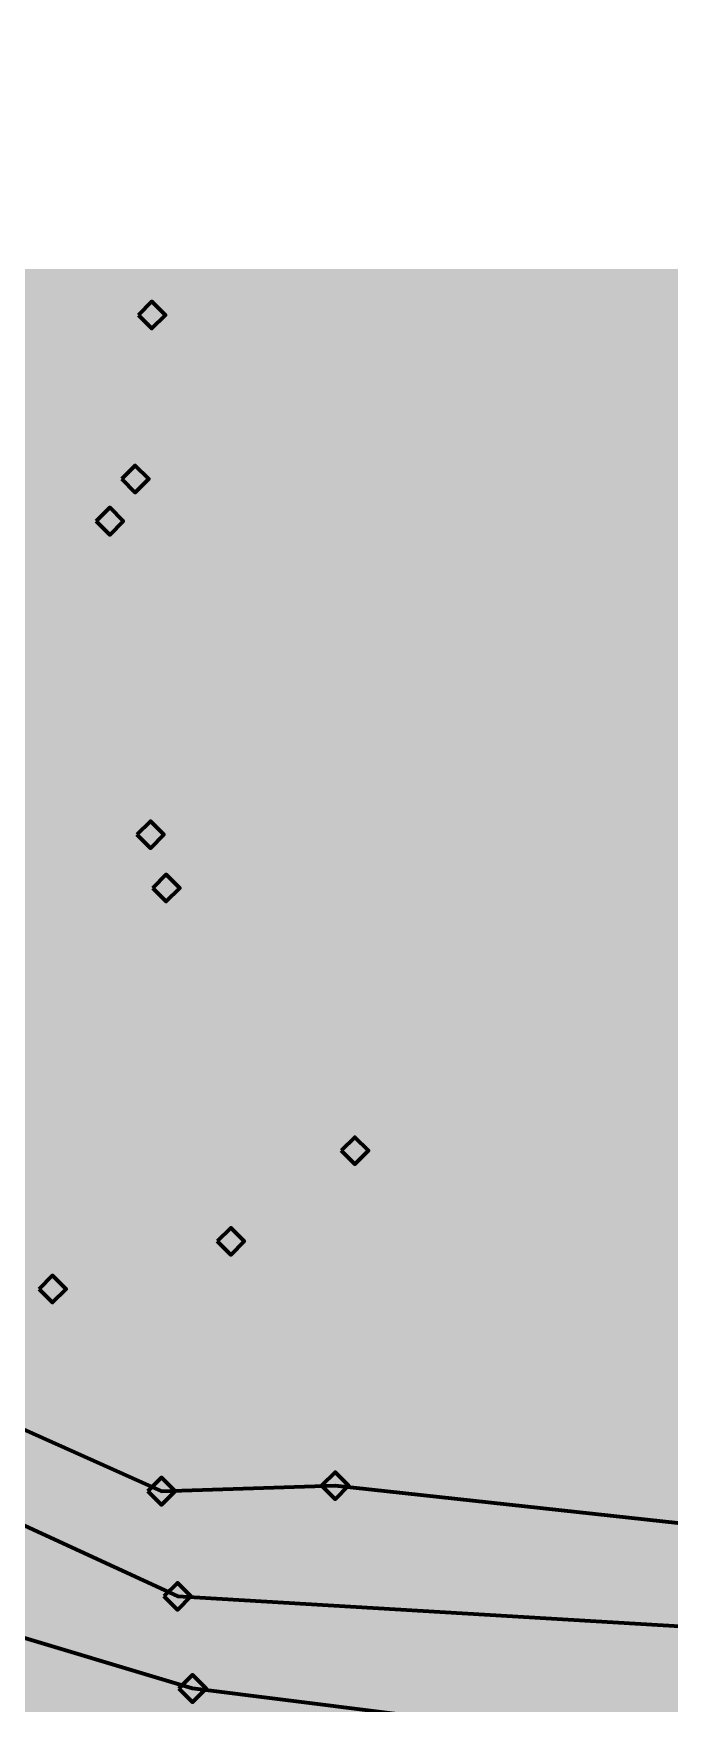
# Model space of a CAD drawing. Header units: inches. Extents: x 0 to 458, y -2 to 321.
# Drawn here: x 227.8 to 294.5, y 145.9 to 320.8 of the extents above; entities that cross this region are included whole.
import ezdxf

# ---------------------------------------------------------------- set-up
doc = ezdxf.new("R2010")
doc.units = ezdxf.units.IN
doc.header["$MEASUREMENT"] = 0
doc.layers.add('H', color=7, linetype='CONTINUOUS', lineweight=100)
doc.layers.add('P', color=250, linetype='CONTINUOUS', lineweight=100)

msp = doc.modelspace()

# ---------------------------------------------------------------- hatches: boundary and pattern name
at = {"layer": 'H', "linetype": 'Continuous'}
for color, points in [(7, [(-0.17, 296.17), (421, 296.17), (421, -1.83), (-0.17, -1.83)]), (0, [(238.83, 291.33), (240.25, 289.92), (241.67, 291.33), (240.25, 292.75)]), (0, [(242.83, 287.67), (242.75, 287.33), (242.67, 287.08), (242.58, 286.92), (242.42, 286.75), (242.25, 286.58), (242.08, 286.5), (241.83, 286.42), (241.67, 286.42), (241.42, 286.42), (241.17, 286.5), (240.83, 286.75), (240.67, 286.92), (240.5, 287.25), (240.42, 287.58), (240.42, 287.83), (240.42, 288.08), (240.42, 288.33), (240.42, 288.5), (240.5, 288.92), (240.67, 289.25), (240.83, 289.58), (241.08, 289.83), (241.33, 290), (241.67, 290.17), (242.08, 290.17), (242.33, 290.17), (242.5, 290.17), (242.5, 289.67), (242.25, 289.75), (242, 289.75), (241.75, 289.75), (241.58, 289.67), (241.25, 289.42), (241.17, 289.25), (241, 289.08), (241, 288.83), (240.92, 288.5), (241.25, 288.75), (241.67, 288.83), (242.08, 288.75), (242.25, 288.67), (242.42, 288.58), (242.58, 288.42), (242.67, 288.17), (242.75, 287.92), (242.83, 287.67), (242.33, 287.67), (242.25, 287.83), (242.25, 288), (242.08, 288.25), (241.83, 288.33), (241.58, 288.42), (241.25, 288.33), (240.92, 288.17), (240.92, 288.08), (240.92, 288), (240.92, 287.58), (241, 287.33), (241.08, 287.17), (241.17, 287), (241.42, 286.83), (241.67, 286.75), (241.92, 286.83), (242.08, 287), (242.25, 287.25), (242.33, 287.67), (242.83, 287.67), (245.5, 288.25), (245.5, 288.08), (245.5, 287.83), (245.42, 287.42), (245.33, 287.08), (245.25, 286.83), (245.08, 286.67), (244.83, 286.5), (244.67, 286.42), (244.33, 286.42), (244.08, 286.42), (243.83, 286.5), (243.58, 286.67), (243.5, 286.83), (243.33, 287.08), (243.25, 287.42), (243.17, 287.83), (243.17, 288.08), (243.17, 288.25), (243.17, 288.5), (243.17, 288.75), (243.25, 289.17), (243.33, 289.5), (243.5, 289.75), (243.67, 289.92), (243.83, 290.08), (244.08, 290.17), (244.33, 290.17), (244.67, 290.17), (244.83, 290.08), (245.08, 289.92), (245.25, 289.75), (245.33, 289.42), (245.42, 289.08), (245.5, 288.75), (245.5, 288.5), (245.5, 288.25), (242.83, 287.67), (244.92, 287.17), (244.92, 287.42), (245, 287.67), (245, 287.92), (245, 288.25), (245, 288.67), (245, 288.92), (244.92, 289.17), (244.92, 289.42), (244.67, 289.67), (244.5, 289.75), (244.33, 289.75), (244, 289.67), (243.83, 289.42), (243.75, 289.17), (243.67, 288.92), (243.67, 288.67), (243.67, 288.25), (243.67, 287.92), (243.67, 287.67), (243.75, 287.42), (243.83, 287.17), (244, 286.92), (244.17, 286.83), (244.33, 286.75), (244.67, 286.92), (244.92, 287.17), (242.83, 287.67), (246.75, 286.42), (246.17, 286.42), (246.17, 287.17), (246.75, 287.17), (246.75, 286.42), (242.83, 287.67), (249.75, 287.58), (249.75, 287.33), (249.67, 287.17), (249.58, 286.92), (249.42, 286.75), (249.25, 286.58), (249.08, 286.5), (248.83, 286.42), (248.58, 286.42), (248.33, 286.42), (248, 286.42), (247.83, 286.5), (247.58, 286.58), (247.58, 287.08), (247.67, 287.08), (247.83, 287), (248, 286.92), (248.33, 286.83), (248.58, 286.83), (248.83, 286.83), (249.08, 287), (249.25, 287.25), (249.25, 287.67), (249.25, 287.92), (249.08, 288.17), (248.83, 288.25), (248.5, 288.33), (248.08, 288.25), (247.75, 288.25), (247.75, 290.08), (249.75, 290.08), (249.75, 289.67), (248.25, 289.67), (248.25, 288.75), (248.42, 288.75), (248.58, 288.75), (248.83, 288.75), (249, 288.67), (249.42, 288.5), (249.67, 288.17), (249.75, 287.92), (249.75, 287.58), (242.83, 287.67), (252.58, 289.58), (251, 286.42), (250.5, 286.42), (252.17, 289.67), (250.33, 289.67), (250.33, 290.08), (252.58, 290.08), (252.58, 289.58)]), (0, [(224.58, 276.83), (224.5, 276.33), (224.25, 275.92), (223.83, 275.67), (223.42, 275.58), (222.92, 275.67), (222.58, 275.92), (222.25, 276.42), (222.17, 277.25), (222.25, 278.08), (222.58, 278.75), (223.08, 279.17), (223.83, 279.33), (224.08, 279.33), (224.25, 279.33), (224.25, 278.83), (224, 278.92), (223.75, 278.92), (223, 278.67), (222.67, 277.75), (223.08, 277.92), (223.42, 278), (223.83, 277.92), (224.17, 277.75), (224.42, 277.33), (224.58, 276.83), (224.08, 276.83), (224, 277.17), (223.83, 277.42), (223.58, 277.58), (223.33, 277.58), (223, 277.5), (222.67, 277.33), (222.67, 277.25), (222.67, 277.17), (222.75, 276.5), (222.92, 276.17), (223.17, 276), (223.42, 275.92), (223.83, 276.17), (224.08, 276.83), (224.58, 276.83), (227.25, 275.67), (225, 275.67), (225, 276.17), (225.42, 276.58), (225.92, 277), (226.42, 277.75), (226.58, 278.33), (226.58, 278.58), (226.42, 278.83), (226.25, 278.92), (226, 278.92), (225.75, 278.92), (225.42, 278.83), (225.25, 278.75), (225.08, 278.67), (225.08, 279.17), (225.5, 279.33), (226, 279.33), (226.83, 279.08), (227.08, 278.33), (227.08, 278), (226.92, 277.67), (226.67, 277.33), (226.42, 277), (225.92, 276.5), (225.42, 276.08), (227.25, 276.08), (227.25, 275.67), (224.58, 276.83), (228.58, 275.67), (227.92, 275.67), (227.92, 276.33), (228.58, 276.33), (228.58, 275.67), (224.58, 276.83), (231.58, 277.5), (231.33, 276), (230.42, 275.58), (229.5, 276), (229.25, 277.5), (229.5, 278.92), (230.42, 279.33), (231.33, 278.92), (231.58, 277.5), (224.58, 276.83), (231, 276.33), (231.08, 276.83), (231.08, 277.5), (231.08, 278.08), (231, 278.58), (230.75, 278.83), (230.42, 279), (230.08, 278.83), (229.92, 278.58), (229.75, 278.08), (229.75, 277.5), (229.75, 276.83), (229.92, 276.33), (230.08, 276.08), (230.42, 276), (230.75, 276.08), (231, 276.33), (224.58, 276.83), (234.42, 276.83), (234.33, 276.33), (234.08, 275.92), (233.67, 275.67), (233.25, 275.58), (232.75, 275.67), (232.42, 275.92), (232.08, 276.42), (232, 277.25), (232.08, 278.08), (232.42, 278.75), (232.92, 279.17), (233.67, 279.33), (233.92, 279.33), (234.08, 279.33), (234.08, 278.83), (233.83, 278.92), (233.58, 278.92), (232.83, 278.67), (232.5, 277.75), (232.92, 277.92), (233.25, 278), (233.67, 277.92), (234, 277.75), (234.33, 277.33), (234.42, 276.83), (224.58, 276.83), (233.92, 276.83), (233.83, 277.17), (233.67, 277.42), (233.42, 277.58), (233.17, 277.58), (232.83, 277.5), (232.5, 277.33), (232.5, 277.25), (232.5, 277.17), (232.58, 276.5), (232.75, 276.17), (233, 276), (233.25, 275.92), (233.67, 276.17), (233.92, 276.83)]), (0, [(241.08, 276.58), (241.08, 276.33), (241, 276.08), (240.92, 275.83), (240.75, 275.67), (240.58, 275.5), (240.42, 275.42), (240.17, 275.33), (239.92, 275.33), (239.67, 275.33), (239.5, 275.42), (239.17, 275.67), (238.92, 275.92), (238.83, 276.17), (238.75, 276.58), (238.75, 276.75), (238.75, 277), (238.75, 277.25), (238.75, 277.5), (238.83, 277.92), (238.92, 278.25), (239.08, 278.58), (239.33, 278.83), (239.67, 279), (240, 279.08), (240.33, 279.17), (240.58, 279.08), (240.75, 279.08), (240.75, 278.58), (240.58, 278.67), (240.33, 278.75), (240.08, 278.67), (239.92, 278.67), (239.58, 278.42), (239.42, 278.25), (239.33, 278), (239.25, 277.75), (239.25, 277.5), (239.58, 277.67), (240, 277.75), (240.33, 277.67), (240.5, 277.67), (240.67, 277.5), (240.92, 277.33), (241, 277.17), (241.08, 276.92), (241.08, 276.58), (240.58, 276.58), (240.58, 276.75), (240.5, 276.92), (240.33, 277.25), (240.17, 277.33), (239.92, 277.33), (239.58, 277.25), (239.25, 277.17), (239.25, 277), (239.25, 276.92), (239.25, 276.58), (239.33, 276.33), (239.42, 276.08), (239.5, 275.92), (239.67, 275.75), (239.92, 275.75), (240.17, 275.75), (240.42, 275.92), (240.58, 276.17), (240.58, 276.58), (241.08, 276.58), (243.58, 275.42), (241.83, 275.42), (241.83, 275.75), (242.5, 275.75), (242.5, 278.25), (241.83, 278.25), (241.83, 278.58), (242.17, 278.58), (242.42, 278.67), (242.5, 278.83), (242.58, 279.08), (243, 279.08), (243, 275.75), (243.58, 275.75), (243.58, 275.42), (241.08, 276.58), (245.08, 275.42), (244.5, 275.42), (244.5, 276.08), (245.08, 276.08), (245.08, 275.42), (241.08, 276.58), (247.67, 277.58), (247.58, 277.92), (247.58, 278.17), (247.5, 278.42), (247.42, 278.5), (247.17, 278.67), (246.92, 278.75), (246.67, 278.67), (246.42, 278.5), (246.33, 278.25), (246.25, 277.92), (246.25, 277.67), (246.33, 277.5), (246.5, 277.25), (246.75, 277.17), (247, 277.17), (247.33, 277.17), (247.67, 277.33), (247.67, 277.42), (247.67, 277.58), (241.08, 276.58), (245.75, 277.92), (245.75, 278.17), (245.83, 278.42), (245.92, 278.58), (246.08, 278.83), (246.25, 278.92), (246.5, 279.08), (246.67, 279.08), (246.92, 279.17), (247.17, 279.08), (247.42, 279.08), (247.75, 278.83), (247.92, 278.58), (248, 278.25), (248.08, 277.92), (248.17, 277.67), (248.17, 277.42), (248.08, 277), (248, 276.58), (247.92, 276.25), (247.75, 275.92), (247.5, 275.67), (247.25, 275.5), (246.92, 275.33), (246.5, 275.33), (246.25, 275.33), (246.08, 275.42), (246.08, 275.83), (246.25, 275.75), (246.58, 275.75), (246.75, 275.75), (247, 275.83), (247.33, 276.08), (247.42, 276.25), (247.5, 276.5), (247.58, 276.67), (247.67, 277), (247.42, 276.83), (247.25, 276.75), (246.83, 276.75), (246.5, 276.75), (246.17, 276.92), (246, 277.08), (245.83, 277.33), (245.75, 277.58), (245.75, 277.92), (241.08, 276.58), (250.92, 275.42), (248.58, 275.42), (248.58, 275.92), (248.83, 276.17), (249.08, 276.33), (249.25, 276.58), (249.5, 276.83), (249.67, 277), (249.83, 277.25), (250, 277.42), (250.08, 277.5), (250.17, 277.83), (250.25, 278.08), (250.17, 278.42), (250.08, 278.58), (249.83, 278.67), (249.58, 278.75), (249.33, 278.67), (249.08, 278.58), (248.92, 278.5), (248.75, 278.42), (248.67, 278.42), (248.67, 278.92), (248.92, 279), (249.08, 279.08), (249.42, 279.17), (249.67, 279.17), (249.92, 279.17), (250.08, 279.08), (250.42, 278.83), (250.67, 278.58), (250.67, 278.33), (250.75, 278.17), (250.67, 277.75), (250.5, 277.42), (250.33, 277.08), (250.08, 276.75), (249.83, 276.5), (249.5, 276.25), (249.25, 276), (249.08, 275.83), (250.92, 275.83), (250.92, 275.42)]), (0, [(237.08, 274.17), (238.5, 272.75), (239.92, 274.17), (238.5, 275.58)]), (0, [(234.42, 269.75), (235.83, 268.33), (237.25, 269.75), (235.83, 271.17)]), (0, [(238.42, 267.58), (238.42, 267.33), (238.33, 267.08), (238.25, 266.83), (238.08, 266.67), (237.92, 266.5), (237.75, 266.42), (237.5, 266.33), (237.25, 266.33), (237, 266.33), (236.83, 266.42), (236.5, 266.67), (236.33, 266.92), (236.17, 267.17), (236.08, 267.58), (236.08, 267.75), (236.08, 268), (236.08, 268.25), (236.08, 268.5), (236.17, 268.83), (236.25, 269.25), (236.5, 269.5), (236.67, 269.75), (237, 270), (237.33, 270.08), (237.67, 270.17), (237.92, 270.08), (238.08, 270.08), (238.08, 269.58), (237.92, 269.67), (237.67, 269.67), (237.42, 269.67), (237.25, 269.67), (236.92, 269.42), (236.75, 269.25), (236.67, 269), (236.58, 268.75), (236.58, 268.5), (236.92, 268.67), (237.33, 268.75), (237.67, 268.67), (237.83, 268.67), (238, 268.5), (238.25, 268.33), (238.33, 268.17), (238.42, 267.92), (238.42, 267.58), (237.92, 267.58), (237.92, 267.75), (237.92, 267.92), (237.67, 268.17), (237.5, 268.33), (237.25, 268.33), (236.92, 268.25), (236.58, 268.17), (236.58, 268), (236.58, 267.92), (236.58, 267.58), (236.67, 267.25), (236.75, 267.08), (236.83, 266.92), (237, 266.75), (237.25, 266.75), (237.58, 266.75), (237.75, 266.92), (237.92, 267.17), (237.92, 267.58), (238.42, 267.58), (241.17, 266.42), (238.92, 266.42), (238.92, 266.92), (239.08, 267.17), (239.33, 267.33), (239.58, 267.58), (239.75, 267.83), (239.92, 268), (240.08, 268.25), (240.25, 268.42), (240.33, 268.5), (240.42, 268.83), (240.5, 269.08), (240.42, 269.33), (240.33, 269.58), (240.08, 269.67), (239.83, 269.75), (239.58, 269.67), (239.33, 269.58), (239.17, 269.5), (239, 269.42), (238.92, 269.42), (238.92, 269.92), (239.17, 270), (239.42, 270.08), (239.67, 270.08), (239.92, 270.17), (240.17, 270.08), (240.33, 270.08), (240.67, 269.83), (240.92, 269.58), (241, 269.33), (241, 269.17), (240.92, 268.75), (240.83, 268.42), (240.58, 268.08), (240.33, 267.75), (240.08, 267.5), (239.83, 267.25), (239.5, 267), (239.33, 266.83), (241.17, 266.83), (241.17, 266.42), (238.42, 267.58), (242.42, 266.42), (241.83, 266.42), (241.83, 267.08), (242.42, 267.08), (242.42, 266.42), (238.42, 267.58), (245.42, 266.42), (243.17, 266.42), (243.17, 266.92), (243.42, 267.17), (243.67, 267.33), (243.83, 267.58), (244.08, 267.83), (244.25, 268), (244.42, 268.25), (244.58, 268.42), (244.67, 268.5), (244.75, 268.83), (244.83, 269.08), (244.75, 269.33), (244.58, 269.58), (244.42, 269.67), (244.17, 269.75), (243.92, 269.67), (243.67, 269.58), (243.42, 269.5), (243.33, 269.42), (243.25, 269.42), (243.25, 269.92), (243.42, 270), (243.67, 270.08), (244, 270.08), (244.25, 270.17), (244.42, 270.08), (244.67, 270.08), (245, 269.83), (245.25, 269.58), (245.25, 269.33), (245.33, 269.17), (245.25, 268.75), (245.08, 268.42), (244.92, 268.08), (244.67, 267.75), (244.42, 267.5), (244.08, 267.25), (243.83, 267), (243.67, 266.83), (245.42, 266.83), (245.42, 266.42)]), (0, [(242.67, 239.33), (242.67, 239.08), (242.58, 238.83), (242.5, 238.67), (242.33, 238.42), (242.17, 238.33), (242, 238.17), (241.75, 238.17), (241.5, 238.08), (241.25, 238.17), (241.08, 238.17), (240.75, 238.42), (240.58, 238.67), (240.42, 239), (240.33, 239.33), (240.33, 239.58), (240.33, 239.75), (240.33, 240), (240.33, 240.25), (240.42, 240.67), (240.5, 241), (240.75, 241.33), (240.92, 241.58), (241.25, 241.75), (241.58, 241.83), (241.92, 241.92), (242.17, 241.92), (242.33, 241.83), (242.33, 241.42), (242.17, 241.5), (241.92, 241.5), (241.67, 241.5), (241.5, 241.42), (241.17, 241.17), (241, 241), (240.92, 240.83), (240.83, 240.58), (240.83, 240.25), (241.17, 240.42), (241.58, 240.5), (241.92, 240.5), (242.08, 240.42), (242.25, 240.33), (242.5, 240.17), (242.58, 239.92), (242.67, 239.67), (242.67, 239.33), (242.17, 239.33), (242.17, 239.58), (242.17, 239.75), (241.92, 240), (241.75, 240.08), (241.5, 240.08), (241.17, 240.08), (240.83, 239.92), (240.83, 239.83), (240.83, 239.67), (240.83, 239.33), (240.92, 239.08), (241, 238.83), (241.08, 238.75), (241.25, 238.58), (241.5, 238.5), (241.83, 238.58), (242, 238.75), (242.17, 239), (242.17, 239.33), (242.67, 239.33), (244.08, 241.5), (243.83, 241.5), (243.58, 241.42), (243.42, 241.25), (243.25, 241.17), (243.17, 241.17), (243.17, 241.67), (243.42, 241.75), (243.67, 241.83), (243.92, 241.92), (244.17, 241.92), (244.42, 241.92), (244.58, 241.83), (244.92, 241.75), (245.17, 241.42), (245.25, 241.25), (245.25, 241), (245.17, 240.75), (245.08, 240.5), (244.83, 240.33), (244.58, 240.25), (244.58, 240.17), (244.83, 240.08), (245.08, 239.92), (245.25, 239.67), (245.33, 239.5), (245.33, 239.25), (245.33, 239), (245.25, 238.83), (245, 238.42), (244.83, 238.33), (244.58, 238.17), (244.33, 238.17), (244.08, 238.08), (243.83, 238.08), (243.58, 238.17), (243.33, 238.25), (243.08, 238.33), (243.08, 238.83), (243.17, 238.83), (243.33, 238.75), (243.58, 238.67), (243.83, 238.58), (244.08, 238.5), (244.33, 238.58), (244.58, 238.75), (244.75, 239), (244.83, 239.33), (244.75, 239.67), (244.58, 239.83), (244.33, 239.92), (244.08, 240), (243.83, 240), (243.83, 240.33), (244, 240.33), (244.33, 240.42), (244.58, 240.5), (244.67, 240.75), (244.75, 241), (244.67, 241.25), (244.58, 241.42), (244.33, 241.5), (244.08, 241.5), (242.67, 239.33), (246.67, 238.17), (246.08, 238.17), (246.08, 238.92), (246.67, 238.92), (246.67, 238.17), (242.67, 239.33), (249.75, 239.33), (249.75, 239.08), (249.67, 238.83), (249.58, 238.67), (249.42, 238.42), (249.25, 238.33), (249.08, 238.17), (248.83, 238.17), (248.58, 238.08), (248.33, 238.17), (248.17, 238.17), (247.75, 238.42), (247.58, 238.67), (247.5, 239), (247.42, 239.33), (247.42, 239.58), (247.42, 239.75), (247.42, 240), (247.42, 240.25), (247.5, 240.67), (247.58, 241), (247.75, 241.33), (248, 241.58), (248.33, 241.75), (248.67, 241.83), (249, 241.92), (249.25, 241.92), (249.42, 241.83), (249.42, 241.42), (249.25, 241.5), (249, 241.5), (248.75, 241.5), (248.58, 241.42), (248.25, 241.17), (248.08, 241), (248, 240.83), (247.92, 240.58), (247.92, 240.25), (248.25, 240.42), (248.67, 240.5), (249, 240.5), (249.17, 240.42), (249.33, 240.33), (249.5, 240.17), (249.67, 239.92), (249.75, 239.67), (249.75, 239.33), (242.67, 239.33), (249.25, 239.33), (249.25, 239.58), (249.17, 239.75), (249, 240), (248.83, 240.08), (248.58, 240.08), (248.25, 240.08), (247.92, 239.92), (247.92, 239.83), (247.92, 239.67), (247.92, 239.33), (247.92, 239.08), (248, 238.83), (248.17, 238.75), (248.33, 238.58), (248.58, 238.5), (248.83, 238.58), (249.08, 238.75), (249.25, 239), (249.25, 239.33), (242.67, 239.33), (251.17, 241.5), (250.92, 241.5), (250.67, 241.42), (250.5, 241.25), (250.33, 241.17), (250.25, 241.17), (250.25, 241.67), (250.5, 241.75), (250.75, 241.83), (251, 241.92), (251.25, 241.92), (251.5, 241.92), (251.67, 241.83), (252, 241.75), (252.25, 241.42), (252.33, 241.25), (252.33, 241), (252.25, 240.75), (252.17, 240.5), (251.92, 240.33), (251.67, 240.25), (251.67, 240.17), (251.92, 240.08), (252.17, 239.92), (252.33, 239.67), (252.42, 239.5), (252.42, 239.25), (252.42, 239), (252.33, 238.83), (252.08, 238.42), (251.92, 238.33), (251.67, 238.17), (251.42, 238.17), (251.17, 238.08), (250.92, 238.08), (250.67, 238.17), (250.42, 238.25), (250.17, 238.33), (250.17, 238.83), (250.25, 238.83), (250.42, 238.75), (250.58, 238.67), (250.92, 238.58), (251.17, 238.5), (251.42, 238.58), (251.67, 238.75), (251.83, 239), (251.92, 239.33), (251.83, 239.67), (251.67, 239.83), (251.42, 239.92), (251.17, 240), (250.92, 240), (250.92, 240.33), (251.08, 240.33), (251.42, 240.42), (251.58, 240.5), (251.75, 240.75), (251.83, 241), (251.75, 241.25), (251.67, 241.42), (251.42, 241.5), (251.17, 241.5)]), (0, [(238.67, 236.92), (240.08, 235.5), (241.5, 236.92), (240.08, 238.33)]), (0, [(226.92, 232.08), (226.92, 231.83), (226.83, 231.58), (226.75, 231.42), (226.58, 231.17), (226.42, 231.08), (226.25, 230.92), (226, 230.83), (225.75, 230.83), (225.5, 230.83), (225.33, 230.92), (225, 231.17), (224.83, 231.42), (224.67, 231.75), (224.58, 232.08), (224.58, 232.33), (224.58, 232.5), (224.58, 232.75), (224.58, 233), (224.67, 233.42), (224.75, 233.75), (225, 234.08), (225.17, 234.33), (225.5, 234.5), (225.83, 234.58), (226.17, 234.67), (226.42, 234.67), (226.58, 234.58), (226.58, 234.17), (226.42, 234.17), (226.17, 234.25), (225.92, 234.25), (225.75, 234.17), (225.42, 233.92), (225.25, 233.75), (225.17, 233.58), (225.08, 233.33), (225.08, 233), (225.42, 233.17), (225.83, 233.25), (226.17, 233.25), (226.33, 233.17), (226.5, 233.08), (226.75, 232.92), (226.83, 232.67), (226.92, 232.42), (226.92, 232.08), (226.42, 232.08), (226.42, 232.33), (226.42, 232.5), (226.17, 232.75), (226, 232.83), (225.75, 232.83), (225.42, 232.83), (225.08, 232.67), (225.08, 232.58), (225.08, 232.42), (225.08, 232.08), (225.17, 231.83), (225.25, 231.58), (225.33, 231.5), (225.5, 231.33), (225.75, 231.25), (226, 231.33), (226.25, 231.5), (226.42, 231.75), (226.42, 232.08), (226.92, 232.08), (228.33, 234.25), (228.08, 234.25), (227.83, 234.17), (227.67, 234), (227.5, 233.92), (227.42, 233.92), (227.42, 234.42), (227.67, 234.5), (227.92, 234.58), (228.17, 234.67), (228.42, 234.67), (228.67, 234.67), (228.83, 234.58), (229.17, 234.5), (229.42, 234.17), (229.5, 234), (229.5, 233.75), (229.42, 233.5), (229.33, 233.25), (229.08, 233.08), (228.83, 233), (228.83, 232.92), (229.08, 232.83), (229.33, 232.67), (229.5, 232.42), (229.58, 232.25), (229.58, 232), (229.58, 231.75), (229.5, 231.58), (229.25, 231.17), (229.08, 231.08), (228.83, 230.92), (228.58, 230.83), (228.33, 230.83), (228.08, 230.83), (227.83, 230.92), (227.58, 231), (227.33, 231.08), (227.33, 231.58), (227.42, 231.58), (227.58, 231.5), (227.83, 231.42), (228.08, 231.33), (228.33, 231.25), (228.58, 231.33), (228.83, 231.5), (229, 231.75), (229.08, 232.08), (229, 232.42), (228.83, 232.58), (228.58, 232.67), (228.33, 232.75), (228.08, 232.75), (228.08, 233.08), (228.25, 233.08), (228.58, 233.17), (228.83, 233.25), (228.92, 233.5), (229, 233.75), (228.92, 234), (228.83, 234.17), (228.58, 234.25), (228.33, 234.25), (226.92, 232.08), (230.92, 230.92), (230.33, 230.92), (230.33, 231.67), (230.92, 231.67), (230.92, 230.92), (226.92, 232.08), (233.5, 233.08), (233.42, 233.42), (233.42, 233.67), (233.33, 233.92), (233.25, 234.08), (233, 234.25), (232.75, 234.25), (232.5, 234.25), (232.25, 234.08), (232.17, 233.75), (232.08, 233.42), (232.08, 233.25), (232.17, 233), (232.33, 232.75), (232.58, 232.67), (232.83, 232.67), (233.17, 232.67), (233.5, 232.83), (233.5, 232.92), (233.5, 233.08), (226.92, 232.08), (231.58, 233.42), (231.58, 233.67), (231.67, 233.92), (231.83, 234.17), (231.92, 234.33), (232.08, 234.5), (232.33, 234.58), (232.5, 234.67), (232.75, 234.67), (233, 234.67), (233.25, 234.58), (233.58, 234.33), (233.75, 234.08), (233.83, 233.83), (233.92, 233.42), (234, 233.25), (234, 233), (233.92, 232.5), (233.83, 232.08), (233.75, 231.75), (233.58, 231.42), (233.33, 231.17), (233.08, 231), (232.75, 230.92), (232.33, 230.83), (232.08, 230.83), (231.92, 230.92), (231.92, 231.42), (232.08, 231.33), (232.42, 231.25), (232.58, 231.33), (232.83, 231.33), (233.17, 231.58), (233.25, 231.75), (233.33, 232), (233.42, 232.25), (233.5, 232.5), (233.25, 232.42), (233.08, 232.33), (232.67, 232.25), (232.33, 232.33), (232, 232.5), (231.83, 232.67), (231.67, 232.83), (231.58, 233.08), (231.58, 233.42)]), (0, [(244.33, 232.25), (244.25, 231.75), (244, 231.33), (243.58, 231.08), (243.17, 231), (242.75, 231.08), (242.33, 231.33), (242.08, 231.92), (241.92, 232.67), (242.08, 233.58), (242.33, 234.25), (242.83, 234.67), (243.58, 234.83), (243.83, 234.83), (244, 234.75), (244, 234.33), (243.83, 234.42), (243.5, 234.42), (242.75, 234.08), (242.42, 233.17), (242.83, 233.33), (243.25, 233.42), (243.58, 233.42), (243.92, 233.25), (244.25, 232.83), (244.33, 232.25), (243.83, 232.25), (243.75, 232.67), (243.58, 232.92), (243.33, 233), (243.08, 233), (242.75, 233), (242.42, 232.83), (242.42, 232.75), (242.42, 232.58), (242.5, 232), (242.75, 231.67), (242.92, 231.5), (243.17, 231.42), (243.67, 231.67), (243.83, 232.25), (244.33, 232.25), (245.75, 234.42), (245.5, 234.42), (245.25, 234.33), (245, 234.17), (244.83, 234.08), (244.83, 234.58), (245.25, 234.75), (245.83, 234.83), (246.25, 234.75), (246.58, 234.67), (246.83, 234.33), (246.92, 233.92), (246.67, 233.42), (246.25, 233.17), (246.25, 233.08), (246.5, 233), (246.75, 232.83), (246.92, 232.58), (247, 232.17), (246.92, 231.75), (246.67, 231.33), (246.25, 231.08), (245.75, 231), (245.17, 231.08), (244.75, 231.25), (244.75, 231.75), (245.17, 231.58), (245.75, 231.42), (246, 231.5), (246.25, 231.67), (246.42, 231.92), (246.5, 232.25), (246.42, 232.58), (246.25, 232.75), (246, 232.83), (245.67, 232.92), (245.5, 232.92), (245.5, 233.25), (245.67, 233.25), (246.17, 233.42), (246.42, 233.92), (246.33, 234.17), (246.17, 234.33), (246, 234.42), (245.75, 234.42), (244.33, 232.25), (248.33, 231.08), (247.75, 231.08), (247.75, 231.83), (248.33, 231.83), (248.33, 231.08), (244.33, 232.25), (250.83, 233.25), (250.83, 233.83), (250.58, 234.25), (250.42, 234.42), (250.17, 234.42), (249.67, 234.25), (249.5, 233.58), (249.58, 233.25), (249.75, 232.92), (249.92, 232.83), (250.17, 232.83), (250.5, 232.92), (250.83, 233), (250.83, 233.08), (250.83, 233.25), (244.33, 232.25), (249, 233.58), (249.08, 234.08), (249.33, 234.5), (249.67, 234.75), (250.17, 234.83), (250.58, 234.75), (251, 234.5), (251.25, 234), (251.33, 233.17), (251.25, 232.25), (250.92, 231.58), (250.42, 231.17), (249.75, 231), (249.5, 231), (249.33, 231.08), (249.33, 231.58), (249.5, 231.5), (249.75, 231.42), (250.58, 231.75), (250.83, 232.67), (250.5, 232.5), (250.08, 232.42), (249.75, 232.5), (249.42, 232.67), (249.08, 233), (249, 233.58), (244.33, 232.25), (254.17, 232.33), (253.75, 232.33), (253.75, 231.08), (253.33, 231.08), (253.33, 232.33), (251.67, 232.33), (251.67, 232.92), (253.33, 234.75), (253.75, 234.75), (253.75, 232.75), (254.17, 232.75), (254.17, 232.33), (244.33, 232.25), (253.33, 232.75), (253.33, 234.17), (252.08, 232.75), (253.33, 232.75)]), (0, [(240.33, 231.33), (241.75, 229.92), (243.17, 231.33), (241.75, 232.75)]), (0, [(227.08, 223.83), (227, 223.58), (226.92, 223.33), (226.83, 223.08), (226.67, 222.92), (226.5, 222.75), (226.33, 222.67), (226.08, 222.58), (225.92, 222.58), (225.67, 222.58), (225.42, 222.67), (225.08, 222.92), (224.92, 223.17), (224.75, 223.42), (224.67, 223.83), (224.67, 224), (224.67, 224.25), (224.67, 224.5), (224.67, 224.75), (224.75, 225.17), (224.92, 225.5), (225.08, 225.83), (225.33, 226.08), (225.58, 226.25), (225.92, 226.33), (226.33, 226.42), (226.58, 226.42), (226.75, 226.33), (226.75, 225.83), (226.5, 225.92), (226.25, 226), (226, 225.92), (225.83, 225.92), (225.5, 225.67), (225.42, 225.5), (225.25, 225.25), (225.25, 225), (225.17, 224.75), (225.5, 224.92), (225.92, 225), (226.33, 224.92), (226.5, 224.92), (226.67, 224.75), (226.83, 224.58), (226.92, 224.42), (227, 224.17), (227.08, 223.83), (226.58, 223.83), (226.5, 224), (226.5, 224.17), (226.33, 224.5), (226.08, 224.58), (225.83, 224.58), (225.5, 224.58), (225.17, 224.42), (225.17, 224.25), (225.17, 224.17), (225.17, 223.83), (225.25, 223.58), (225.33, 223.33), (225.42, 223.17), (225.67, 223), (225.92, 223), (226.17, 223), (226.33, 223.17), (226.5, 223.5), (226.58, 223.83), (227.08, 223.83), (228.5, 226), (228.25, 225.92), (227.92, 225.83), (227.75, 225.75), (227.58, 225.67), (227.58, 226.17), (227.75, 226.25), (228, 226.33), (228.25, 226.42), (228.5, 226.42), (228.75, 226.42), (228.92, 226.33), (229.25, 226.17), (229.5, 225.92), (229.58, 225.75), (229.58, 225.5), (229.58, 225.25), (229.42, 225), (229.17, 224.83), (228.92, 224.67), (229.17, 224.58), (229.42, 224.42), (229.58, 224.17), (229.67, 224), (229.67, 223.75), (229.67, 223.5), (229.58, 223.25), (229.33, 222.92), (229.17, 222.75), (229, 222.67), (228.75, 222.58), (228.5, 222.58), (228.17, 222.58), (227.92, 222.67), (227.67, 222.75), (227.5, 222.83), (227.5, 223.33), (227.67, 223.25), (227.92, 223.08), (228.17, 223), (228.42, 223), (228.75, 223.08), (229, 223.25), (229.17, 223.42), (229.17, 223.75), (229.17, 224.08), (229, 224.33), (228.75, 224.42), (228.42, 224.42), (228.17, 224.42), (228.17, 224.83), (228.33, 224.83), (228.67, 224.92), (228.92, 225), (229.08, 225.17), (229.08, 225.5), (229.08, 225.67), (228.92, 225.83), (228.75, 225.92), (228.5, 226), (227.08, 223.83), (231, 222.67), (230.42, 222.67), (230.42, 223.33), (231, 223.33), (231, 222.67), (227.08, 223.83), (233.58, 224.83), (233.58, 225.17), (233.5, 225.42), (233.42, 225.67), (233.33, 225.75), (233.08, 225.92), (232.83, 226), (232.58, 225.92), (232.42, 225.75), (232.25, 225.5), (232.17, 225.17), (232.25, 224.92), (232.25, 224.75), (232.42, 224.5), (232.67, 224.42), (232.92, 224.42), (233.25, 224.42), (233.58, 224.58), (233.58, 224.67), (233.58, 224.83), (227.08, 223.83), (231.67, 225.17), (231.75, 225.42), (231.83, 225.67), (231.92, 225.83), (232.08, 226.08), (232.25, 226.17), (232.42, 226.33), (232.67, 226.33), (232.83, 226.42), (233.08, 226.33), (233.33, 226.33), (233.67, 226.08), (233.83, 225.83), (234, 225.5), (234.08, 225.17), (234.08, 224.92), (234.08, 224.75), (234.08, 224.25), (234, 223.83), (233.83, 223.5), (233.67, 223.17), (233.42, 222.92), (233.17, 222.75), (232.83, 222.67), (232.42, 222.58), (232.25, 222.58), (232, 222.67), (232, 223.08), (232.08, 223.08), (232.25, 223.08), (232.5, 223), (232.75, 223), (232.92, 223.08), (233.25, 223.33), (233.42, 223.5), (233.5, 223.75), (233.5, 223.92), (233.58, 224.25), (233.42, 224.08), (233.17, 224), (232.83, 224), (232.42, 224), (232.08, 224.17), (231.92, 224.33), (231.83, 224.58), (231.75, 224.83), (231.67, 225.17)]), (0, [(264.08, 206.25), (264.08, 206), (264, 205.75), (263.92, 205.5), (263.75, 205.33), (263.58, 205.25), (263.42, 205.08), (263.17, 205), (262.92, 205), (262.67, 205), (262.5, 205.08), (262.17, 205.33), (262, 205.58), (261.83, 205.92), (261.75, 206.25), (261.75, 206.5), (261.75, 206.67), (261.75, 206.92), (261.75, 207.17), (261.83, 207.58), (261.92, 207.92), (262.17, 208.25), (262.33, 208.5), (262.67, 208.67), (263, 208.75), (263.33, 208.83), (263.58, 208.83), (263.75, 208.75), (263.75, 208.33), (263.58, 208.33), (263.33, 208.42), (263.08, 208.42), (262.92, 208.33), (262.58, 208.08), (262.42, 207.92), (262.33, 207.75), (262.25, 207.5), (262.25, 207.17), (262.58, 207.33), (263, 207.42), (263.33, 207.42), (263.5, 207.33), (263.67, 207.25), (263.92, 207.08), (264, 206.83), (264.08, 206.58), (264.08, 206.25), (263.58, 206.25), (263.58, 206.5), (263.58, 206.67), (263.33, 206.92), (263.17, 207), (262.92, 207), (262.58, 207), (262.25, 206.83), (262.25, 206.75), (262.25, 206.58), (262.25, 206.25), (262.33, 206), (262.42, 205.75), (262.5, 205.67), (262.67, 205.5), (262.92, 205.42), (263.25, 205.5), (263.42, 205.67), (263.58, 205.92), (263.58, 206.25), (264.08, 206.25), (266.75, 206.25), (266.75, 206), (266.67, 205.75), (266.58, 205.58), (266.42, 205.42), (266.25, 205.25), (266.08, 205.08), (265.83, 205), (265.5, 205), (265.25, 205), (265, 205.08), (264.75, 205.17), (264.58, 205.25), (264.58, 205.75), (264.75, 205.67), (265, 205.58), (265.25, 205.5), (265.58, 205.42), (265.83, 205.5), (266.08, 205.67), (266.25, 205.92), (266.25, 206.25), (266.25, 206.58), (266.08, 206.75), (265.83, 206.92), (265.42, 206.92), (265.08, 206.92), (264.75, 206.83), (264.75, 208.75), (266.75, 208.75), (266.75, 208.33), (265.17, 208.33), (265.17, 207.33), (265.42, 207.33), (265.5, 207.33), (265.83, 207.33), (266, 207.33), (266.42, 207.17), (266.67, 206.83), (266.75, 206.58), (266.75, 206.25), (264.08, 206.25), (268.08, 205.08), (267.5, 205.08), (267.5, 205.83), (268.08, 205.83), (268.08, 205.08), (264.08, 206.25), (269.83, 208.42), (269.58, 208.33), (269.33, 208.25), (269.08, 208.17), (269, 208.08), (268.92, 208.08), (268.92, 208.58), (269.08, 208.67), (269.33, 208.75), (269.67, 208.83), (269.92, 208.83), (270.08, 208.83), (270.33, 208.75), (270.67, 208.58), (270.92, 208.33), (271, 208.17), (271, 207.92), (270.92, 207.67), (270.75, 207.42), (270.58, 207.25), (270.33, 207.17), (270.33, 207.08), (270.58, 207), (270.83, 206.83), (271, 206.58), (271, 206.42), (271.08, 206.17), (271, 205.92), (271, 205.75), (270.75, 205.33), (270.58, 205.25), (270.33, 205.08), (270.08, 205), (269.83, 205), (269.58, 205), (269.25, 205.08), (269, 205.17), (268.83, 205.25), (268.83, 205.75), (269.08, 205.67), (269.25, 205.58), (269.58, 205.5), (269.83, 205.42), (270.08, 205.5), (270.33, 205.67), (270.5, 205.92), (270.58, 206.25), (270.5, 206.5), (270.33, 206.75), (270.08, 206.83), (269.75, 206.83), (269.58, 206.83), (269.58, 207.25), (269.75, 207.25), (270.08, 207.33), (270.25, 207.42), (270.42, 207.67), (270.5, 207.92), (270.42, 208.17), (270.33, 208.33), (270.08, 208.42), (269.83, 208.42)]), (0, [(260.08, 203.83), (261.5, 202.42), (262.92, 203.83), (261.5, 205.25)]), (0, [(251.08, 196.83), (251, 196.33), (250.75, 195.92), (250.33, 195.67), (249.92, 195.58), (249.42, 195.67), (249.08, 195.92), (248.83, 196.42), (248.67, 197.25), (248.83, 198.08), (249.08, 198.75), (249.58, 199.17), (250.33, 199.33), (250.58, 199.33), (250.75, 199.33), (250.75, 198.83), (250.5, 198.92), (250.25, 198.92), (249.5, 198.67), (249.17, 197.75), (249.58, 197.92), (250, 198), (250.33, 197.92), (250.67, 197.75), (251, 197.33), (251.08, 196.83), (250.58, 196.83), (250.5, 197.17), (250.33, 197.42), (250.08, 197.5), (249.83, 197.58), (249.5, 197.5), (249.17, 197.33), (249.17, 197.25), (249.17, 197.17), (249.25, 196.5), (249.42, 196.17), (249.67, 196), (249.92, 195.92), (250.42, 196.17), (250.58, 196.83), (251.08, 196.83), (253.75, 196.83), (253.67, 196.33), (253.42, 195.92), (253, 195.67), (252.5, 195.58), (252, 195.58), (251.58, 195.75), (251.58, 196.25), (251.75, 196.17), (252, 196.08), (252.25, 196), (252.5, 196), (252.83, 196), (253.08, 196.17), (253.17, 196.42), (253.25, 196.83), (253.17, 197.08), (253, 197.33), (252.75, 197.42), (252.42, 197.5), (252, 197.5), (251.67, 197.42), (251.67, 199.33), (253.75, 199.33), (253.75, 198.83), (252.17, 198.83), (252.17, 197.92), (252.33, 197.92), (252.5, 197.92), (253, 197.83), (253.33, 197.67), (253.67, 197.33), (253.75, 196.83), (251.08, 196.83), (255.08, 195.67), (254.5, 195.67), (254.5, 196.33), (255.08, 196.33), (255.08, 195.67), (251.08, 196.83), (258.17, 198.75), (256.58, 195.67), (256, 195.67), (257.67, 198.83), (255.83, 198.83), (255.83, 199.33), (258.17, 199.33), (258.17, 198.75), (251.08, 196.83), (260.92, 196.92), (260.5, 196.92), (260.5, 195.67), (260, 195.67), (260, 196.92), (258.42, 196.92), (258.42, 197.42), (260.08, 199.33), (260.5, 199.33), (260.5, 197.25), (260.92, 197.25), (260.92, 196.92), (251.08, 196.83), (260, 197.25), (260, 198.75), (258.83, 197.25), (260, 197.25)]), (0, [(232.42, 191.75), (232.42, 191.5), (232.33, 191.25), (232.25, 191), (232.08, 190.83), (231.92, 190.67), (231.75, 190.58), (231.5, 190.5), (231.25, 190.5), (231, 190.5), (230.83, 190.58), (230.42, 190.83), (230.25, 191.08), (230.17, 191.42), (230.08, 191.75), (230.08, 192), (230.08, 192.17), (230.08, 192.42), (230.08, 192.67), (230.17, 193.08), (230.25, 193.42), (230.42, 193.75), (230.67, 194), (231, 194.17), (231.33, 194.25), (231.67, 194.33), (231.92, 194.33), (232.08, 194.25), (232.08, 193.83), (231.92, 193.83), (231.67, 193.92), (231.42, 193.92), (231.25, 193.83), (230.92, 193.58), (230.75, 193.42), (230.67, 193.17), (230.58, 192.92), (230.58, 192.67), (230.92, 192.83), (231.33, 192.92), (231.67, 192.92), (231.83, 192.83), (232, 192.75), (232.25, 192.5), (232.33, 192.33), (232.42, 192.08), (232.42, 191.75), (231.92, 191.75), (231.92, 192), (231.83, 192.17), (231.67, 192.42), (231.5, 192.5), (231.25, 192.5), (230.92, 192.5), (230.58, 192.33), (230.58, 192.25), (230.58, 192.08), (230.58, 191.75), (230.58, 191.5), (230.67, 191.25), (230.83, 191.08), (231, 191), (231.25, 190.92), (231.5, 191), (231.75, 191.08), (231.92, 191.42), (231.92, 191.75), (232.42, 191.75), (235.08, 191.75), (235.08, 191.5), (235, 191.25), (234.92, 191.08), (234.75, 190.83), (234.58, 190.75), (234.42, 190.58), (234.17, 190.5), (233.83, 190.5), (233.58, 190.5), (233.33, 190.58), (233.08, 190.67), (232.92, 190.75), (232.92, 191.25), (233.08, 191.17), (233.33, 191.08), (233.58, 191), (233.92, 190.92), (234.17, 191), (234.42, 191.17), (234.58, 191.42), (234.58, 191.75), (234.5, 192.08), (234.42, 192.25), (234.17, 192.42), (233.75, 192.42), (233.42, 192.42), (233.08, 192.33), (233.08, 194.25), (235.08, 194.25), (235.08, 193.83), (233.5, 193.83), (233.5, 192.83), (233.75, 192.83), (233.83, 192.83), (234.17, 192.83), (234.33, 192.83), (234.75, 192.67), (235, 192.33), (235.08, 192.08), (235.08, 191.75), (232.42, 191.75), (236.42, 190.58), (235.83, 190.58), (235.83, 191.25), (236.42, 191.25), (236.42, 190.58), (232.42, 191.75), (239.5, 191.75), (239.5, 191.5), (239.42, 191.25), (239.33, 191), (239.17, 190.83), (239, 190.67), (238.83, 190.58), (238.58, 190.5), (238.33, 190.5), (238.08, 190.5), (237.92, 190.58), (237.5, 190.83), (237.33, 191.08), (237.25, 191.42), (237.17, 191.75), (237.17, 192), (237.17, 192.17), (237.17, 192.42), (237.17, 192.67), (237.25, 193.08), (237.33, 193.42), (237.5, 193.75), (237.75, 194), (238.08, 194.17), (238.42, 194.25), (238.75, 194.33), (239, 194.33), (239.17, 194.25), (239.17, 193.83), (239, 193.83), (238.67, 193.92), (238.5, 193.92), (238.33, 193.83), (238, 193.58), (237.83, 193.42), (237.75, 193.17), (237.67, 192.92), (237.67, 192.67), (238, 192.83), (238.42, 192.92), (238.75, 192.92), (238.92, 192.83), (239.08, 192.75), (239.25, 192.5), (239.42, 192.33), (239.5, 192.08), (239.5, 191.75), (232.42, 191.75), (239, 191.75), (239, 192), (238.92, 192.17), (238.75, 192.42), (238.5, 192.5), (238.25, 192.5), (237.92, 192.5), (237.67, 192.33), (237.67, 192.25), (237.67, 192.08), (237.67, 191.75), (237.67, 191.5), (237.75, 191.25), (237.92, 191.08), (238.08, 191), (238.33, 190.92), (238.58, 191), (238.83, 191.08), (239, 191.42), (239, 191.75)]), (0, [(247.08, 194.33), (248.5, 192.92), (249.92, 194.33), (248.5, 195.75)]), (0, [(228.42, 189.33), (229.83, 187.92), (231.25, 189.33), (229.83, 190.75)]), (0, [(262, 171.25), (261.92, 170.67), (261.67, 170.25), (261.33, 170), (260.83, 169.92), (260.42, 170), (260, 170.25), (259.75, 170.83), (259.67, 171.67), (259.75, 172.5), (260, 173.17), (260.58, 173.58), (261.25, 173.75), (261.5, 173.75), (261.67, 173.67), (261.67, 173.25), (261.5, 173.33), (261.17, 173.33), (260.5, 173), (260.17, 172.08), (260.5, 172.33), (260.92, 172.33), (261.25, 172.33), (261.58, 172.17), (261.92, 171.75), (262, 171.25), (261.5, 171.17), (261.42, 171.58), (261.25, 171.83), (261, 171.92), (260.75, 171.92), (260.42, 171.92), (260.17, 171.75), (260.17, 171.67), (260.17, 171.5), (260.17, 170.92), (260.42, 170.58), (260.58, 170.42), (260.83, 170.33), (261.33, 170.58), (261.5, 171.17), (262, 171.25), (264.75, 171.25), (264.67, 170.67), (264.42, 170.25), (264.08, 170), (263.58, 169.92), (263.17, 170), (262.83, 170.25), (262.5, 170.83), (262.42, 171.67), (262.5, 172.5), (262.75, 173.17), (263.33, 173.58), (264, 173.75), (264.25, 173.75), (264.42, 173.67), (264.42, 173.25), (264.25, 173.33), (264, 173.33), (263.25, 173), (262.92, 172.08), (263.25, 172.33), (263.67, 172.33), (264, 172.33), (264.33, 172.17), (264.67, 171.75), (264.75, 171.25), (262, 171.25), (264.25, 171.17), (264.17, 171.58), (264, 171.83), (263.83, 171.92), (263.58, 171.92), (263.25, 171.92), (262.92, 171.75), (262.92, 171.67), (262.92, 171.5), (263, 170.92), (263.17, 170.58), (263.33, 170.42), (263.58, 170.33), (264.08, 170.58), (264.25, 171.17), (262, 171.25), (266, 170), (265.42, 170), (265.42, 170.75), (266, 170.75), (266, 170), (262, 171.25), (269.08, 171.25), (269, 170.67), (268.75, 170.25), (268.33, 170), (267.92, 169.92), (267.5, 170), (267.08, 170.25), (266.83, 170.83), (266.67, 171.67), (266.83, 172.5), (267.08, 173.17), (267.58, 173.58), (268.33, 173.75), (268.58, 173.75), (268.75, 173.67), (268.75, 173.25), (268.58, 173.33), (268.25, 173.33), (267.58, 173), (267.25, 172.08), (267.58, 172.33), (268, 172.33), (268.33, 172.33), (268.67, 172.17), (269, 171.75), (269.08, 171.25), (262, 171.25), (268.58, 171.17), (268.5, 171.58), (268.33, 171.83), (268.08, 171.92), (267.83, 171.92), (267.5, 171.92), (267.25, 171.75), (267.17, 171.67), (267.17, 171.5), (267.25, 170.92), (267.5, 170.58), (267.67, 170.42), (267.92, 170.33), (268.42, 170.58), (268.58, 171.17), (262, 171.25), (271.58, 170), (269.83, 170), (269.83, 170.42), (270.5, 170.42), (270.5, 172.83), (269.83, 172.83), (269.83, 173.17), (270.33, 173.25), (270.58, 173.67), (270.92, 173.67), (270.92, 170.42), (271.58, 170.42), (271.58, 170)]), (0, [(243.92, 170.67), (243.75, 170.08), (243.5, 169.75), (243.17, 169.5), (242.75, 169.42), (242.25, 169.5), (241.92, 169.75), (241.58, 170.25), (241.5, 171.08), (241.58, 171.92), (241.92, 172.58), (242.42, 173), (243.17, 173.17), (243.33, 173.17), (243.58, 173.17), (243.58, 172.67), (243.5, 172.67), (243.33, 172.75), (243.08, 172.75), (242.33, 172.42), (242, 171.5), (242.33, 171.75), (242.75, 171.83), (243.17, 171.75), (243.5, 171.58), (243.75, 171.17), (243.92, 170.67), (243.42, 170.58), (243.33, 171), (243.17, 171.25), (242.92, 171.33), (242.67, 171.42), (242.33, 171.33), (242, 171.17), (242, 171.08), (242, 170.92), (242.08, 170.33), (242.25, 170), (242.5, 169.83), (242.75, 169.75), (243.17, 170), (243.42, 170.58), (243.92, 170.67), (246.67, 170.67), (246.5, 170.08), (246.25, 169.75), (245.92, 169.5), (245.5, 169.42), (245, 169.5), (244.67, 169.75), (244.33, 170.25), (244.25, 171.08), (244.33, 171.92), (244.67, 172.58), (245.17, 173), (245.92, 173.17), (246.17, 173.17), (246.33, 173.17), (246.33, 172.67), (246.08, 172.75), (245.83, 172.75), (245.08, 172.42), (244.75, 171.5), (245.08, 171.75), (245.5, 171.83), (245.92, 171.75), (246.25, 171.58), (246.5, 171.17), (246.67, 170.67), (243.92, 170.67), (246.17, 170.58), (246.08, 171), (245.92, 171.25), (245.67, 171.33), (245.42, 171.42), (245.08, 171.33), (244.75, 171.17), (244.75, 171.08), (244.75, 170.92), (244.83, 170.33), (245, 170), (245.25, 169.83), (245.5, 169.75), (245.92, 170), (246.17, 170.58), (243.92, 170.67), (247.83, 169.42), (247.25, 169.42), (247.25, 170.17), (247.83, 170.17), (247.83, 169.42), (243.92, 170.67), (250.92, 170.67), (250.83, 170.08), (250.58, 169.75), (250.25, 169.5), (249.75, 169.42), (249.33, 169.5), (249, 169.75), (248.67, 170.25), (248.58, 171.08), (248.67, 171.92), (249, 172.58), (249.5, 173), (250.25, 173.17), (250.42, 173.17), (250.67, 173.17), (250.67, 172.67), (250.58, 172.67), (250.42, 172.75), (250.17, 172.75), (249.42, 172.42), (249.08, 171.5), (249.42, 171.75), (249.83, 171.83), (250.25, 171.75), (250.58, 171.58), (250.83, 171.17), (250.92, 170.67), (243.92, 170.67), (250.42, 170.58), (250.42, 171), (250.17, 171.25), (250, 171.33), (249.75, 171.42), (249.42, 171.33), (249.08, 171.17), (249.08, 171.08), (249.08, 170.92), (249.17, 170.33), (249.33, 170), (249.58, 169.83), (249.75, 169.75), (250.25, 170), (250.42, 170.58), (243.92, 170.67), (253.75, 170.67), (253.58, 170.08), (253.33, 169.75), (253, 169.5), (252.58, 169.42), (252.08, 169.5), (251.75, 169.75), (251.42, 170.25), (251.33, 171.08), (251.42, 171.92), (251.75, 172.58), (252.25, 173), (253, 173.17), (253.17, 173.17), (253.42, 173.17), (253.42, 172.67), (253.33, 172.67), (253.17, 172.75), (252.92, 172.75), (252.17, 172.42), (251.83, 171.5), (252.17, 171.75), (252.58, 171.83), (253, 171.75), (253.33, 171.58), (253.58, 171.17), (253.75, 170.67), (243.92, 170.67), (253.25, 170.58), (253.17, 171), (253, 171.25), (252.75, 171.33), (252.5, 171.42), (252.17, 171.33), (251.83, 171.17), (251.83, 171.08), (251.83, 170.92), (251.92, 170.33), (252.08, 170), (252.33, 169.83), (252.58, 169.75), (253, 170), (253.25, 170.58)]), (0, [(258, 168.75), (259.42, 167.33), (260.83, 168.75), (259.42, 170.17)]), (0, [(239.83, 168.17), (241.25, 166.75), (242.67, 168.17), (241.25, 169.58)]), (0, [(245.5, 159.67), (245.33, 159.17), (245.08, 158.75), (244.75, 158.5), (244.33, 158.42), (243.83, 158.5), (243.5, 158.75), (243.17, 159.25), (243.08, 160.08), (243.17, 160.92), (243.5, 161.58), (244, 162), (244.75, 162.17), (244.92, 162.17), (245.17, 162.17), (245.17, 161.67), (245.08, 161.67), (244.92, 161.75), (244.67, 161.75), (243.92, 161.5), (243.58, 160.58), (243.92, 160.75), (244.33, 160.83), (244.75, 160.75), (245.08, 160.58), (245.33, 160.17), (245.5, 159.67), (245, 159.67), (244.92, 160), (244.75, 160.25), (244.5, 160.33), (244.25, 160.42), (243.92, 160.33), (243.58, 160.17), (243.58, 160.08), (243.58, 160), (243.67, 159.33), (243.83, 159), (244.08, 158.83), (244.33, 158.75), (244.75, 159), (245, 159.67), (245.5, 159.67), (248.25, 159.67), (248.17, 159.17), (247.92, 158.75), (247.5, 158.5), (247.08, 158.42), (246.58, 158.5), (246.25, 158.75), (245.92, 159.25), (245.83, 160.08), (245.92, 160.92), (246.25, 161.58), (246.75, 162), (247.5, 162.17), (247.75, 162.17), (247.92, 162.17), (247.92, 161.67), (247.67, 161.75), (247.42, 161.75), (246.67, 161.5), (246.33, 160.58), (246.75, 160.75), (247.08, 160.83), (247.5, 160.75), (247.83, 160.58), (248.08, 160.17), (248.25, 159.67), (245.5, 159.67), (247.75, 159.67), (247.67, 160), (247.5, 160.25), (247.25, 160.33), (247, 160.42), (246.67, 160.33), (246.33, 160.17), (246.33, 160.08), (246.33, 160), (246.42, 159.33), (246.58, 159), (246.83, 158.83), (247.08, 158.75), (247.5, 159), (247.75, 159.67), (245.5, 159.67), (249.42, 158.5), (248.83, 158.5), (248.83, 159.17), (249.42, 159.17), (249.42, 158.5), (245.5, 159.67), (251.92, 161.25), (251.75, 161.67), (251.33, 161.83), (250.92, 161.67), (250.75, 161.33), (250.83, 161), (251.08, 160.75), (251.33, 160.67), (251.58, 160.5), (251.83, 160.83), (251.92, 161.25), (245.5, 159.67), (252, 159.42), (251.92, 159.83), (251.58, 160.08), (251.33, 160.17), (251.08, 160.33), (250.75, 160), (250.67, 159.5), (250.83, 159), (251.33, 158.75), (251.83, 158.92), (252, 159.42), (245.5, 159.67), (251.33, 158.42), (250.83, 158.5), (250.42, 158.67), (250.25, 159.08), (250.17, 159.5), (250.33, 160), (250.75, 160.42), (250.33, 160.75), (250.25, 161.25), (250.5, 161.92), (251.33, 162.17), (252.17, 161.92), (252.42, 161.25), (252.25, 160.75), (251.83, 160.42), (252.33, 160), (252.5, 159.5), (252.17, 158.67), (251.33, 158.42), (245.5, 159.67), (255.33, 159.67), (255.17, 159.17), (254.92, 158.75), (254.58, 158.5), (254.17, 158.42), (253.67, 158.5), (253.33, 158.75), (253, 159.25), (252.92, 160.08), (253, 160.92), (253.33, 161.58), (253.83, 162), (254.58, 162.17), (254.83, 162.17), (255, 162.17), (255, 161.67), (254.92, 161.67), (254.75, 161.75), (254.5, 161.75), (253.75, 161.5), (253.42, 160.58), (253.75, 160.75), (254.17, 160.83), (254.58, 160.75), (254.92, 160.58), (255.17, 160.17), (255.33, 159.67), (245.5, 159.67), (254.83, 159.67), (254.75, 159.83), (254.75, 160), (254.58, 160.25), (254.33, 160.33), (254.08, 160.42), (253.75, 160.33), (253.42, 160.17), (253.42, 160.08), (253.42, 160), (253.42, 159.58), (253.5, 159.33), (253.58, 159.17), (253.67, 159), (253.92, 158.83), (254.17, 158.75), (254.42, 158.83), (254.58, 159), (254.75, 159.25), (254.83, 159.67)]), (0, [(226, 156.25), (225.92, 156), (225.92, 155.75), (225.75, 155.5), (225.67, 155.33), (225.42, 155.17), (225.25, 155.08), (225.08, 155), (224.83, 155), (224.58, 155), (224.33, 155.08), (224, 155.33), (223.83, 155.58), (223.67, 155.83), (223.58, 156.25), (223.58, 156.42), (223.58, 156.67), (223.58, 156.92), (223.58, 157.17), (223.67, 157.5), (223.83, 157.92), (224, 158.17), (224.25, 158.42), (224.5, 158.67), (224.83, 158.75), (225.25, 158.83), (225.5, 158.75), (225.67, 158.75), (225.67, 158.25), (225.42, 158.33), (225.17, 158.33), (224.92, 158.33), (224.75, 158.33), (224.42, 158.08), (224.33, 157.92), (224.25, 157.67), (224.17, 157.42), (224.08, 157.17), (224.5, 157.33), (224.83, 157.42), (225.25, 157.33), (225.42, 157.33), (225.58, 157.17), (225.75, 157), (225.83, 156.83), (225.92, 156.58), (226, 156.25), (225.5, 156.25), (225.42, 156.42), (225.42, 156.58), (225.25, 156.83), (225, 157), (224.75, 157), (224.42, 156.92), (224.08, 156.83), (224.08, 156.67), (224.08, 156.58), (224.08, 156.25), (224.17, 155.92), (224.25, 155.75), (224.33, 155.58), (224.58, 155.42), (224.83, 155.42), (225.08, 155.42), (225.25, 155.58), (225.42, 155.83), (225.5, 156.25), (226, 156.25), (228.75, 158.17), (227.17, 155.08), (226.58, 155.08), (228.25, 158.33), (226.42, 158.33), (226.42, 158.75), (228.75, 158.75), (228.75, 158.17), (226, 156.25), (230, 155.08), (229.33, 155.08), (229.33, 155.75), (230, 155.75), (230, 155.08), (226, 156.25), (233.08, 156.33), (232.67, 156.33), (232.67, 155.08), (232.17, 155.08), (232.17, 156.33), (230.58, 156.33), (230.58, 156.83), (232.17, 158.75), (232.67, 158.75), (232.67, 156.75), (233.08, 156.75), (233.08, 156.33), (226, 156.25), (232.17, 156.75), (232.17, 158.17), (230.92, 156.75), (232.17, 156.75), (226, 156.25), (235.75, 155.08), (233.5, 155.08), (233.5, 155.58), (233.75, 155.83), (233.92, 156), (234.17, 156.25), (234.33, 156.5), (234.58, 156.67), (234.75, 156.83), (234.83, 157.08), (234.92, 157.17), (235.08, 157.5), (235.08, 157.75), (235.08, 158), (234.92, 158.25), (234.75, 158.33), (234.5, 158.42), (234.17, 158.33), (233.92, 158.25), (233.75, 158.17), (233.58, 158.08), (233.58, 158.58), (233.75, 158.67), (234, 158.75), (234.25, 158.75), (234.5, 158.83), (234.75, 158.75), (235, 158.75), (235.33, 158.5), (235.5, 158.25), (235.58, 158), (235.58, 157.83), (235.58, 157.42), (235.42, 157.08), (235.17, 156.75), (234.92, 156.42), (234.67, 156.17), (234.42, 155.92), (234.17, 155.67), (233.92, 155.5), (235.75, 155.5), (235.75, 155.08)]), (0, [(241.5, 157.17), (242.92, 155.75), (244.33, 157.17), (242.92, 158.58)]), (0, [(247.08, 150), (246.92, 149.42), (246.67, 149), (246.33, 148.75), (245.92, 148.67), (245.42, 148.75), (245.08, 149), (244.75, 149.58), (244.67, 150.42), (244.75, 151.25), (245.08, 151.92), (245.58, 152.33), (246.33, 152.5), (246.58, 152.5), (246.75, 152.42), (246.75, 152), (246.5, 152.08), (246.25, 152.08), (245.5, 151.75), (245.17, 150.83), (245.5, 151.08), (245.92, 151.08), (246.33, 151.08), (246.67, 150.92), (246.92, 150.5), (247.08, 150), (246.58, 149.92), (246.5, 150.33), (246.33, 150.58), (246.08, 150.67), (245.83, 150.75), (245.5, 150.67), (245.17, 150.5), (245.17, 150.42), (245.17, 150.25), (245.25, 149.67), (245.42, 149.33), (245.67, 149.17), (245.92, 149.08), (246.33, 149.33), (246.58, 149.92), (247.08, 150), (249.83, 150), (249.75, 149.42), (249.5, 149), (249.08, 148.75), (248.67, 148.67), (248.17, 148.75), (247.83, 149), (247.5, 149.58), (247.42, 150.42), (247.5, 151.25), (247.83, 151.92), (248.33, 152.33), (249.08, 152.5), (249.33, 152.5), (249.5, 152.42), (249.5, 152), (249.25, 152.08), (249, 152.08), (248.25, 151.75), (247.92, 150.83), (248.33, 151.08), (248.67, 151.08), (249.08, 151.08), (249.42, 150.92), (249.75, 150.5), (249.83, 150), (247.08, 150), (249.33, 149.92), (249.25, 150.33), (249.08, 150.58), (248.83, 150.67), (248.58, 150.75), (248.25, 150.67), (247.92, 150.5), (247.92, 150.42), (247.92, 150.25), (248, 149.67), (248.17, 149.33), (248.42, 149.17), (248.67, 149.08), (249.08, 149.33), (249.33, 149.92), (247.08, 150), (251, 148.75), (250.42, 148.75), (250.42, 149.5), (251, 149.5), (251, 148.75), (247.08, 150), (253.5, 151.58), (253.33, 152), (252.92, 152.17), (252.5, 152), (252.33, 151.58), (252.42, 151.33), (252.67, 151.08), (252.92, 151), (253.17, 150.83), (253.5, 151.17), (253.5, 151.58), (247.08, 150), (253.58, 149.75), (253.5, 150.08), (253.17, 150.42), (252.92, 150.5), (252.67, 150.58), (252.33, 150.25), (252.25, 149.83), (252.42, 149.25), (252.92, 149.08), (253.42, 149.25), (253.58, 149.75), (247.08, 150), (252.92, 148.67), (252.42, 148.75), (252, 149), (251.83, 149.33), (251.75, 149.75), (251.92, 150.33), (252.33, 150.75), (251.92, 151.08), (251.83, 151.58), (252.08, 152.25), (252.92, 152.5), (253.75, 152.25), (254, 151.58), (253.83, 151.08), (253.5, 150.75), (253.92, 150.33), (254.08, 149.83), (253.75, 149), (252.92, 148.67), (247.08, 150), (256.83, 151.92), (255.25, 148.75), (254.75, 148.75), (256.42, 152), (254.58, 152), (254.58, 152.42), (256.83, 152.42), (256.83, 151.92)]), (0, [(243.08, 147.5), (244.5, 146.08), (245.92, 147.5), (244.5, 148.92)])]:
    msp.add_hatch(color=color, dxfattribs=at).paths.add_polyline_path(points)

# ---------------------------------------------------------------- linework, layer by layer
at = {"layer": 'P', "color": 0, "linetype": 'Continuous'}
for points in [[(93, 320.83), (107.42, 300.83), (128.5, 258.42), (157.75, 216.5), (198.08, 187.5), (241.25, 168.17), (259.42, 168.75), (299.17, 164.42), (352.08, 161.58), (409.83, 193), (458, 226.58)], [(238.83, 291.33), (240.25, 289.92), (241.67, 291.33), (240.25, 292.75), (238.83, 291.33)], [(237.08, 274.17), (238.5, 272.75), (239.92, 274.17), (238.5, 275.58), (237.08, 274.17)], [(234.42, 269.75), (235.83, 268.33), (237.25, 269.75), (235.83, 271.17), (234.42, 269.75)], [(238.67, 236.92), (240.08, 235.5), (241.5, 236.92), (240.08, 238.33), (238.67, 236.92)], [(240.33, 231.33), (241.75, 229.92), (243.17, 231.33), (241.75, 232.75), (240.33, 231.33)], [(157.75, 216.5), (198.08, 187.5), (241.25, 168.17)], [(157.75, 216.5), (198.08, 187.5), (241.25, 168.17)], [(149.92, 200), (242.92, 157.17), (314.25, 152.92), (367.83, 158.25), (415.67, 181.17), (458, 204.75)], [(260.08, 203.83), (261.5, 202.42), (262.92, 203.83), (261.5, 205.25), (260.08, 203.83)], [(149.92, 200), (242.92, 157.17)], [(149.92, 200), (242.92, 157.17)], [(247.08, 194.33), (248.5, 192.92), (249.92, 194.33), (248.5, 195.75), (247.08, 194.33)], [(228.42, 189.33), (229.83, 187.92), (231.25, 189.33), (229.83, 190.75), (228.42, 189.33)], [(458, 184.75), (412, 163.42), (358.67, 140.67), (304.33, 140), (244.5, 147.5), (223.42, 153.83), (198.42, 163.17), (165, 180.5)], [(258, 168.75), (259.42, 167.33), (260.83, 168.75), (259.42, 170.17), (258, 168.75)], [(239.83, 168.17), (241.25, 166.75), (242.67, 168.17), (241.25, 169.58), (239.83, 168.17)], [(241.5, 157.17), (242.92, 155.75), (244.33, 157.17), (242.92, 158.58), (241.5, 157.17)], [(243.08, 147.5), (244.5, 146.08), (245.92, 147.5), (244.5, 148.92), (243.08, 147.5)]]:
    msp.add_lwpolyline(points, dxfattribs=at)

doc.saveas('drawing.dxf')
